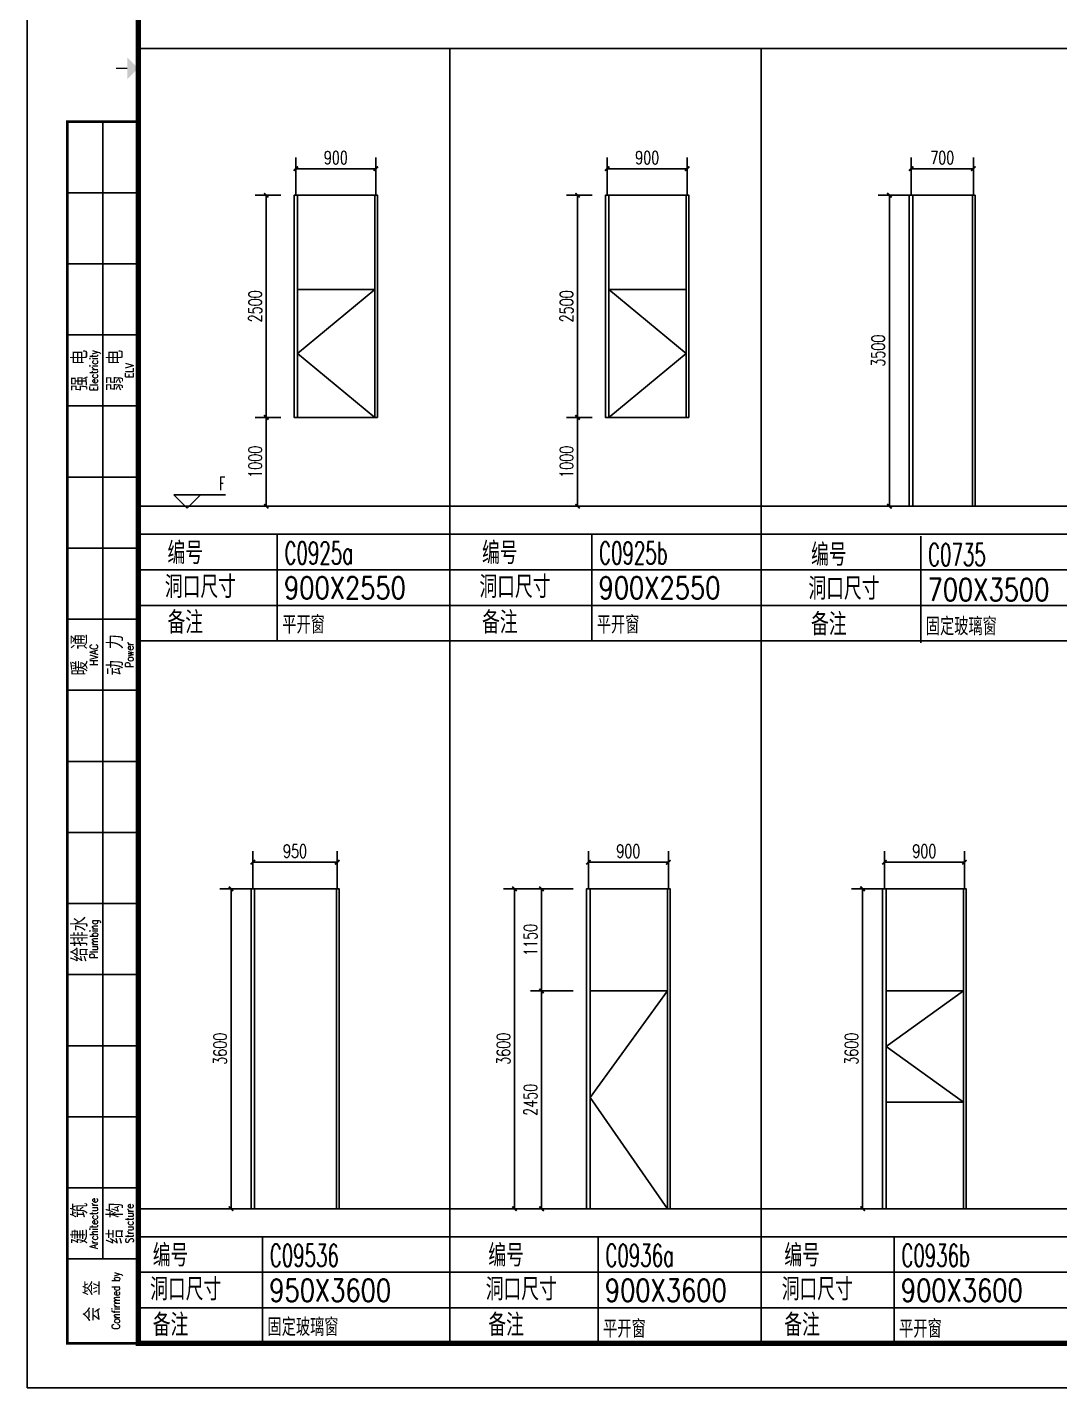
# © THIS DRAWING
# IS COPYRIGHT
# Model space of a CAD drawing. Header units: millimetres. Extents: x -13830 to 215738, y -24143 to 193994.
# Drawn here: x -3452 to 8168, y -24143 to -8830 of the extents above; entities that cross this region are included whole.
import ezdxf
from ezdxf.enums import TextEntityAlignment as Align

# ---------------------------------------------------------------- set-up
doc = ezdxf.new("R2010")
doc.units = ezdxf.units.MM
doc.header["$LTSCALE"] = 100
doc.layers.get('0').update_dxf_attribs({"linetype": 'CONTINUOUS'})
doc.layers.get('DEFPOINTS').update_dxf_attribs({"linetype": 'CONTINUOUS'})
for name, color, linetype in [('DIM_ELEV', 3, 'CONTINUOUS'), ('DOTE', 8, 'CONTINUOUS'), ('PUB_DIM', 3, 'CONTINUOUS'), ('PUB_TEXT', 7, 'CONTINUOUS'), ('STAIR', 4, 'CONTINUOUS'), ('TK HAHA', 1, 'CONTINUOUS'), ('TK-1', 4, 'CONTINUOUS'), ('WINDOW', 4, 'CONTINUOUS'), ('图框', 7, 'CONTINUOUS')]:
    doc.layers.add(name, color=color, linetype=linetype)
doc.styles.add('_HZTXT', font='txt.shx', dxfattribs={"width": 0.8, "bigfont": 'hztxt.shx'})
doc.styles.add('_TCH_DIM', font='SIMPLEX', dxfattribs={"bigfont": 'GBCBIG'})
doc.styles.add('_TCH_DIM_T3', font='SIMPLEX', dxfattribs={"width": 0.705882, "bigfont": 'GBCBIG'})
doc.styles.add('TKZ2_tjkts.shx', font='tjromant.shx', dxfattribs={"bigfont": 'tjkts.shx'})
doc.dimstyles.new('_TCH_ARCH&&50', dxfattribs={"dimtxt": 148.75, "dimasz": 50, "dimexe": 125, "dimexo": 150, "dimgap": 50, "dimtad": 1, "dimdec": 0, "dimzin": 0, "dimdsep": 46, "dimtxsty": '_TCH_DIM_T3', "dimblk": 'ARCHTICK', "dimcen": 0.09, "dimclrt": 7, "dimazin": 2, "dimtfac": 1, "dimtdec": 0, "dimtix": 1, "dimtmove": 2, "dimatfit": 3, "dimfxl": 1, "dimtolj": 1, "dimtzin": 0, "dimarcsym": 0})

# ---------------------------------------------------------------- blocks, each defined once
blk = doc.blocks.new('_ArchTick')
at = {"color": 0, "linetype": 'ByBlock', "const_width": 0.4}
blk.add_lwpolyline([(-0.5, -0.5), (0.5, 0.5)], dxfattribs=at)
blk = doc.blocks.new('*D107')
at = {"layer": 'DEFPOINTS', "color": 0, "transparency": 16777216}
for p in [(6250, -10721), (6645, -10721), (6645, -14221)]:
    blk.add_point(p, dxfattribs=at)
at = {"layer": 'PUB_DIM', "color": 0, "lineweight": -2, "transparency": 16777216}
for p, q in [((6495, -10721), (6125, -10721)), ((6250, -14221), (6250, -10721)), ((6495, -14221), (6125, -14221))]:
    blk.add_line(p, q, dxfattribs=at)
at = {"layer": 'PUB_DIM', "color": 0, "lineweight": -2, "transparency": 16777216, "xscale": 50, "yscale": 50, "zscale": 50}
for p, rotation in [((6250, -10721), 90), ((6250, -14221), 270)]:
    blk.add_blockref('_ArchTick', p, dxfattribs=dict(at, rotation=rotation))
at = {"layer": 'PUB_DIM', "color": 7, "transparency": 16777216, "insert": (6125, -12471), "char_height": 148.8, "attachment_point": 5, "rotation": 90, "style": '_TCH_DIM_T3'}
blk.add_mtext('\\A1;3500', dxfattribs=at)
blk = doc.blocks.new('*D108')
at = {"layer": 'DEFPOINTS', "color": 0, "transparency": 16777216}
for p in [(7195, -10422), (6495, -10871), (7195, -10871)]:
    blk.add_point(p, dxfattribs=at)
at = {"layer": 'PUB_DIM', "color": 0, "lineweight": -2, "transparency": 16777216}
for p, q in [((6495, -10721), (6495, -10297)), ((7195, -10721), (7195, -10297)), ((6495, -10422), (7195, -10422))]:
    blk.add_line(p, q, dxfattribs=at)
at = {"layer": 'PUB_DIM', "color": 0, "lineweight": -2, "transparency": 16777216, "xscale": 50, "yscale": 50, "zscale": 50, "rotation": 180}
blk.add_blockref('_ArchTick', (6495, -10422), dxfattribs=at)
at = {"layer": 'PUB_DIM', "color": 0, "lineweight": -2, "transparency": 16777216, "xscale": 50, "yscale": 50, "zscale": 50}
blk.add_blockref('_ArchTick', (7195, -10422), dxfattribs=at)
at = {"layer": 'PUB_DIM', "color": 7, "transparency": 16777216, "insert": (6845, -10298), "char_height": 148.8, "attachment_point": 5, "style": '_TCH_DIM_T3'}
blk.add_mtext('\\A1;700', dxfattribs=at)
blk = doc.blocks.new('TJAD_TK_A1')
for p, q in [((517.38, 385.45), (517.38, 641.45)), ((509.38, 625.45), (525.38, 625.45)), ((509.38, 609.45), (525.38, 609.45)), ((509.38, 593.45), (525.38, 593.45)), ((509.38, 577.45), (525.38, 577.45)), ((509.38, 561.45), (525.38, 561.45)), ((509.38, 545.45), (525.38, 545.45)), ((509.38, 529.45), (525.38, 529.45)), ((509.38, 513.45), (525.38, 513.45)), ((509.38, 497.45), (525.38, 497.45)), ((509.38, 481.45), (525.38, 481.45)), ((509.38, 465.45), (525.38, 465.45)), ((509.38, 449.45), (525.38, 449.45)), ((509.38, 433.45), (525.38, 433.45)), ((509.38, 417.45), (525.38, 417.45)), ((509.38, 401.45), (525.38, 401.45)), ((517.38, 401.45), (517.38, 385.45)), ((509.38, 385.45), (525.38, 385.45))]:
    blk.add_line(p, q)
at = {"layer": '图框'}
for q in [(500.38, 950.45), (1341.38, 356.45)]:
    blk.add_line((500.38, 356.45), q, dxfattribs=at)
at = {"layer": '图框', "const_width": 1.2}
blk.add_lwpolyline([(1331.38, 940.45), (525.38, 940.45), (525.38, 366.45), (1331.38, 366.45)], close=True, dxfattribs=at)
at = {"layer": '图框'}
for points, const_width in [([(522.88, 653.45), (520.38, 653.45)], 0.3), ([(525.38, 366.45), (509.38, 366.45), (509.38, 641.45), (525.38, 641.45)], 0.6)]:
    blk.add_lwpolyline(points, dxfattribs=dict(at, const_width=const_width))
blk.add_solid([(522.88, 650.95), (522.88, 655.95), (525.38, 653.45)], dxfattribs=at)
at = {"style": 'TKZ2_tjkts.shx'}
for s, p in [('强 电', (512.17, 585.45)), ('弱 电', (520.17, 585.45)), ('暖 通', (512.17, 521.45)), ('动 力', (520.17, 521.45)), ('给排水', (512.17, 457.45)), ('建 筑', (512.17, 393.45)), ('结 构', (520.17, 393.45)), ('会 签', (515, 375.95))]:
    blk.add_text(s, height=3.6, rotation=90, dxfattribs=at).set_placement(p, align=Align.MIDDLE_CENTER)
at = {"style": 'TKZ2_tjkts.shx', "width": 0.8}
for s, p in [('Electricity', (515.4, 585.45)), ('ELV', (523.4, 585.45)), ('HVAC', (515.4, 521.45)), ('Power', (523.4, 521.45)), ('Plumbing', (515.4, 457.45)), ('Architecture', (515.4, 393.45)), ('Structure', (523.4, 393.45)), ('Confirmed by', (520.33, 376.06))]:
    blk.add_text(s, height=1.8, rotation=90, dxfattribs=at).set_placement(p, align=Align.MIDDLE_CENTER)
blk = doc.blocks.new('*D122')
at = {"layer": 'DEFPOINTS', "color": 0, "transparency": 16777216}
for p in [(-1158, -18527), (-763, -18527), (-763, -22127)]:
    blk.add_point(p, dxfattribs=at)
at = {"layer": 'PUB_DIM', "color": 0, "lineweight": -2, "transparency": 16777216}
for p, q in [((-913, -18527), (-1283, -18527)), ((-1158, -22127), (-1158, -18527)), ((-913, -22127), (-1283, -22127))]:
    blk.add_line(p, q, dxfattribs=at)
at = {"layer": 'PUB_DIM', "color": 0, "lineweight": -2, "transparency": 16777216, "xscale": 50, "yscale": 50, "zscale": 50}
for p, rotation in [((-1158, -18527), 90), ((-1158, -22127), 270)]:
    blk.add_blockref('_ArchTick', p, dxfattribs=dict(at, rotation=rotation))
at = {"layer": 'PUB_DIM', "color": 7, "transparency": 16777216, "insert": (-1282, -20327), "char_height": 148.8, "attachment_point": 5, "rotation": 90, "style": '_TCH_DIM_T3'}
blk.add_mtext('\\A1;3600', dxfattribs=at)
blk = doc.blocks.new('*D123')
at = {"layer": 'DEFPOINTS', "color": 0, "transparency": 16777216}
for p in [(37, -18228), (-913, -18677), (37, -18677)]:
    blk.add_point(p, dxfattribs=at)
at = {"layer": 'PUB_DIM', "color": 0, "lineweight": -2, "transparency": 16777216}
for p, q in [((-913, -18527), (-913, -18103)), ((37, -18527), (37, -18103)), ((-913, -18228), (37, -18228))]:
    blk.add_line(p, q, dxfattribs=at)
at = {"layer": 'PUB_DIM', "color": 0, "lineweight": -2, "transparency": 16777216, "xscale": 50, "yscale": 50, "zscale": 50, "rotation": 180}
blk.add_blockref('_ArchTick', (-913, -18228), dxfattribs=at)
at = {"layer": 'PUB_DIM', "color": 0, "lineweight": -2, "transparency": 16777216, "xscale": 50, "yscale": 50, "zscale": 50}
blk.add_blockref('_ArchTick', (37, -18228), dxfattribs=at)
at = {"layer": 'PUB_DIM', "color": 7, "transparency": 16777216, "insert": (-438, -18104), "char_height": 148.8, "attachment_point": 5, "style": '_TCH_DIM_T3'}
blk.add_mtext('\\A1;950', dxfattribs=at)
blk = doc.blocks.new('*D124')
at = {"layer": 'DEFPOINTS', "color": 0, "transparency": 16777216}
for p in [(3763, -18228), (2863, -18677), (3763, -18677)]:
    blk.add_point(p, dxfattribs=at)
at = {"layer": 'PUB_DIM', "color": 0, "lineweight": -2, "transparency": 16777216}
for p, q in [((2863, -18527), (2863, -18103)), ((3763, -18527), (3763, -18103)), ((2863, -18228), (3763, -18228))]:
    blk.add_line(p, q, dxfattribs=at)
at = {"layer": 'PUB_DIM', "color": 0, "lineweight": -2, "transparency": 16777216, "xscale": 50, "yscale": 50, "zscale": 50, "rotation": 180}
blk.add_blockref('_ArchTick', (2863, -18228), dxfattribs=at)
at = {"layer": 'PUB_DIM', "color": 0, "lineweight": -2, "transparency": 16777216, "xscale": 50, "yscale": 50, "zscale": 50}
blk.add_blockref('_ArchTick', (3763, -18228), dxfattribs=at)
at = {"layer": 'PUB_DIM', "color": 7, "transparency": 16777216, "insert": (3313, -18104), "char_height": 148.8, "attachment_point": 5, "style": '_TCH_DIM_T3'}
blk.add_mtext('\\A1;900', dxfattribs=at)
blk = doc.blocks.new('*D125')
at = {"layer": 'DEFPOINTS', "color": 0, "transparency": 16777216}
for p in [(5949, -18527), (6344, -18527), (6344, -22127)]:
    blk.add_point(p, dxfattribs=at)
at = {"layer": 'PUB_DIM', "color": 0, "lineweight": -2, "transparency": 16777216}
for p, q in [((6194, -18527), (5824, -18527)), ((5949, -22127), (5949, -18527)), ((6194, -22127), (5824, -22127))]:
    blk.add_line(p, q, dxfattribs=at)
at = {"layer": 'PUB_DIM', "color": 0, "lineweight": -2, "transparency": 16777216, "xscale": 50, "yscale": 50, "zscale": 50}
for p, rotation in [((5949, -18527), 90), ((5949, -22127), 270)]:
    blk.add_blockref('_ArchTick', p, dxfattribs=dict(at, rotation=rotation))
at = {"layer": 'PUB_DIM', "color": 7, "transparency": 16777216, "insert": (5825, -20327), "char_height": 148.8, "attachment_point": 5, "rotation": 90, "style": '_TCH_DIM_T3'}
blk.add_mtext('\\A1;3600', dxfattribs=at)
blk = doc.blocks.new('*D126')
at = {"layer": 'DEFPOINTS', "color": 0, "transparency": 16777216}
for p in [(7094, -18228), (6194, -18677), (7094, -18677)]:
    blk.add_point(p, dxfattribs=at)
at = {"layer": 'PUB_DIM', "color": 0, "lineweight": -2, "transparency": 16777216}
for p, q in [((6194, -18527), (6194, -18103)), ((7094, -18527), (7094, -18103)), ((6194, -18228), (7094, -18228))]:
    blk.add_line(p, q, dxfattribs=at)
at = {"layer": 'PUB_DIM', "color": 0, "lineweight": -2, "transparency": 16777216, "xscale": 50, "yscale": 50, "zscale": 50, "rotation": 180}
blk.add_blockref('_ArchTick', (6194, -18228), dxfattribs=at)
at = {"layer": 'PUB_DIM', "color": 0, "lineweight": -2, "transparency": 16777216, "xscale": 50, "yscale": 50, "zscale": 50}
blk.add_blockref('_ArchTick', (7094, -18228), dxfattribs=at)
at = {"layer": 'PUB_DIM', "color": 7, "transparency": 16777216, "insert": (6644, -18104), "char_height": 148.8, "attachment_point": 5, "style": '_TCH_DIM_T3'}
blk.add_mtext('\\A1;900', dxfattribs=at)
blk = doc.blocks.new('*D131')
at = {"layer": 'DEFPOINTS', "color": 0, "transparency": 16777216}
for p in [(471, -10422), (-429, -10871), (471, -10871)]:
    blk.add_point(p, dxfattribs=at)
at = {"layer": 'PUB_DIM', "color": 0, "lineweight": -2, "transparency": 16777216}
for p, q in [((-429, -10721), (-429, -10297)), ((471, -10721), (471, -10297)), ((-429, -10422), (471, -10422))]:
    blk.add_line(p, q, dxfattribs=at)
at = {"layer": 'PUB_DIM', "color": 0, "lineweight": -2, "transparency": 16777216, "xscale": 50, "yscale": 50, "zscale": 50, "rotation": 180}
blk.add_blockref('_ArchTick', (-429, -10422), dxfattribs=at)
at = {"layer": 'PUB_DIM', "color": 0, "lineweight": -2, "transparency": 16777216, "xscale": 50, "yscale": 50, "zscale": 50}
blk.add_blockref('_ArchTick', (471, -10422), dxfattribs=at)
at = {"layer": 'PUB_DIM', "color": 7, "transparency": 16777216, "insert": (21, -10298), "char_height": 148.8, "attachment_point": 5, "style": '_TCH_DIM_T3'}
blk.add_mtext('\\A1;900', dxfattribs=at)
blk = doc.blocks.new('*D132')
at = {"layer": 'DEFPOINTS', "color": 0, "transparency": 16777216}
for p in [(3975, -10422), (3075, -10871), (3975, -10871)]:
    blk.add_point(p, dxfattribs=at)
at = {"layer": 'PUB_DIM', "color": 0, "lineweight": -2, "transparency": 16777216}
for p, q in [((3075, -10721), (3075, -10297)), ((3975, -10721), (3975, -10297)), ((3075, -10422), (3975, -10422))]:
    blk.add_line(p, q, dxfattribs=at)
at = {"layer": 'PUB_DIM', "color": 0, "lineweight": -2, "transparency": 16777216, "xscale": 50, "yscale": 50, "zscale": 50, "rotation": 180}
blk.add_blockref('_ArchTick', (3075, -10422), dxfattribs=at)
at = {"layer": 'PUB_DIM', "color": 0, "lineweight": -2, "transparency": 16777216, "xscale": 50, "yscale": 50, "zscale": 50}
blk.add_blockref('_ArchTick', (3975, -10422), dxfattribs=at)
at = {"layer": 'PUB_DIM', "color": 7, "transparency": 16777216, "insert": (3525, -10298), "char_height": 148.8, "attachment_point": 5, "style": '_TCH_DIM_T3'}
blk.add_mtext('\\A1;900', dxfattribs=at)
blk = doc.blocks.new('*D154')
at = {"layer": 'DEFPOINTS', "color": 0, "transparency": 16777216}
for p in [(2031, -18527), (2693, -18527), (2693, -22127)]:
    blk.add_point(p, dxfattribs=at)
at = {"layer": 'PUB_DIM', "color": 0, "lineweight": -2, "transparency": 16777216}
for p, q in [((2543, -18527), (1906, -18527)), ((2031, -22127), (2031, -18527)), ((2543, -22127), (1906, -22127))]:
    blk.add_line(p, q, dxfattribs=at)
at = {"layer": 'PUB_DIM', "color": 0, "lineweight": -2, "transparency": 16777216, "xscale": 50, "yscale": 50, "zscale": 50}
for p, rotation in [((2031, -18527), 90), ((2031, -22127), 270)]:
    blk.add_blockref('_ArchTick', p, dxfattribs=dict(at, rotation=rotation))
at = {"layer": 'PUB_DIM', "color": 7, "transparency": 16777216, "insert": (1907, -20327), "char_height": 148.8, "attachment_point": 5, "rotation": 90, "style": '_TCH_DIM_T3'}
blk.add_mtext('\\A1;3600', dxfattribs=at)
blk = doc.blocks.new('*D155')
at = {"layer": 'DEFPOINTS', "color": 0, "transparency": 16777216}
for p in [(2336, -19677), (2843, -19677), (2843, -22127)]:
    blk.add_point(p, dxfattribs=at)
at = {"layer": 'PUB_DIM', "color": 0, "lineweight": -2, "transparency": 16777216}
for p, q in [((2693, -19677), (2211, -19677)), ((2336, -22127), (2336, -19677)), ((2693, -22127), (2211, -22127))]:
    blk.add_line(p, q, dxfattribs=at)
at = {"layer": 'PUB_DIM', "color": 0, "lineweight": -2, "transparency": 16777216, "xscale": 50, "yscale": 50, "zscale": 50}
for p, rotation in [((2336, -19677), 90), ((2336, -22127), 270)]:
    blk.add_blockref('_ArchTick', p, dxfattribs=dict(at, rotation=rotation))
at = {"layer": 'PUB_DIM', "color": 7, "transparency": 16777216, "insert": (2212, -20902), "char_height": 148.8, "attachment_point": 5, "rotation": 90, "style": '_TCH_DIM_T3'}
blk.add_mtext('\\A1;2450', dxfattribs=at)
blk = doc.blocks.new('*D156')
at = {"layer": 'DEFPOINTS', "color": 0, "transparency": 16777216}
for p in [(2336, -18527), (2843, -18527), (2843, -19677)]:
    blk.add_point(p, dxfattribs=at)
at = {"layer": 'PUB_DIM', "color": 0, "lineweight": -2, "transparency": 16777216}
for p, q in [((2693, -18527), (2211, -18527)), ((2336, -19677), (2336, -18527)), ((2693, -19677), (2211, -19677))]:
    blk.add_line(p, q, dxfattribs=at)
at = {"layer": 'PUB_DIM', "color": 0, "lineweight": -2, "transparency": 16777216, "xscale": 50, "yscale": 50, "zscale": 50}
for p, rotation in [((2336, -18527), 90), ((2336, -19677), 270)]:
    blk.add_blockref('_ArchTick', p, dxfattribs=dict(at, rotation=rotation))
at = {"layer": 'PUB_DIM', "color": 7, "transparency": 16777216, "insert": (2212, -19102), "char_height": 148.8, "attachment_point": 5, "rotation": 90, "style": '_TCH_DIM_T3'}
blk.add_mtext('\\A1;1150', dxfattribs=at)
blk = doc.blocks.new('*D166')
at = {"layer": 'DEFPOINTS', "color": 0, "transparency": 16777216}
for p in [(2742, -10721), (3055, -10721), (3055, -13221)]:
    blk.add_point(p, dxfattribs=at)
at = {"layer": 'PUB_DIM', "color": 0, "lineweight": -2, "transparency": 16777216}
for p, q in [((2905, -10721), (2617, -10721)), ((2742, -13221), (2742, -10721)), ((2905, -13221), (2617, -13221))]:
    blk.add_line(p, q, dxfattribs=at)
at = {"layer": 'PUB_DIM', "color": 0, "lineweight": -2, "transparency": 16777216, "xscale": 50, "yscale": 50, "zscale": 50}
for p, rotation in [((2742, -10721), 90), ((2742, -13221), 270)]:
    blk.add_blockref('_ArchTick', p, dxfattribs=dict(at, rotation=rotation))
at = {"layer": 'PUB_DIM', "color": 7, "transparency": 16777216, "insert": (2618, -11971), "char_height": 148.8, "attachment_point": 5, "rotation": 90, "style": '_TCH_DIM_T3'}
blk.add_mtext('\\A1;2500', dxfattribs=at)
blk = doc.blocks.new('*D167')
at = {"layer": 'DEFPOINTS', "color": 0, "transparency": 16777216}
for p in [(2742, -13221), (3055, -13221), (3055, -14221)]:
    blk.add_point(p, dxfattribs=at)
at = {"layer": 'PUB_DIM', "color": 0, "lineweight": -2, "transparency": 16777216}
for p, q in [((2905, -13221), (2617, -13221)), ((2742, -14221), (2742, -13221)), ((2905, -14221), (2617, -14221))]:
    blk.add_line(p, q, dxfattribs=at)
at = {"layer": 'PUB_DIM', "color": 0, "lineweight": -2, "transparency": 16777216, "xscale": 50, "yscale": 50, "zscale": 50}
for p, rotation in [((2742, -13221), 90), ((2742, -14221), 270)]:
    blk.add_blockref('_ArchTick', p, dxfattribs=dict(at, rotation=rotation))
at = {"layer": 'PUB_DIM', "color": 7, "transparency": 16777216, "insert": (2618, -13721), "char_height": 148.8, "attachment_point": 5, "rotation": 90, "style": '_TCH_DIM_T3'}
blk.add_mtext('\\A1;1000', dxfattribs=at)
blk = doc.blocks.new('*D168')
at = {"layer": 'DEFPOINTS', "color": 0, "transparency": 16777216}
for p in [(-762, -10721), (-449, -10721), (-449, -13221)]:
    blk.add_point(p, dxfattribs=at)
at = {"layer": 'PUB_DIM', "color": 0, "lineweight": -2, "transparency": 16777216}
for p, q in [((-599, -10721), (-887, -10721)), ((-762, -13221), (-762, -10721)), ((-599, -13221), (-887, -13221))]:
    blk.add_line(p, q, dxfattribs=at)
at = {"layer": 'PUB_DIM', "color": 0, "lineweight": -2, "transparency": 16777216, "xscale": 50, "yscale": 50, "zscale": 50}
for p, rotation in [((-762, -10721), 90), ((-762, -13221), 270)]:
    blk.add_blockref('_ArchTick', p, dxfattribs=dict(at, rotation=rotation))
at = {"layer": 'PUB_DIM', "color": 7, "transparency": 16777216, "insert": (-886, -11971), "char_height": 148.8, "attachment_point": 5, "rotation": 90, "style": '_TCH_DIM_T3'}
blk.add_mtext('\\A1;2500', dxfattribs=at)
blk = doc.blocks.new('*D169')
at = {"layer": 'DEFPOINTS', "color": 0, "transparency": 16777216}
for p in [(-762, -13221), (-449, -13221), (-449, -14221)]:
    blk.add_point(p, dxfattribs=at)
at = {"layer": 'PUB_DIM', "color": 0, "lineweight": -2, "transparency": 16777216}
for p, q in [((-599, -13221), (-887, -13221)), ((-762, -14221), (-762, -13221)), ((-599, -14221), (-887, -14221))]:
    blk.add_line(p, q, dxfattribs=at)
at = {"layer": 'PUB_DIM', "color": 0, "lineweight": -2, "transparency": 16777216, "xscale": 50, "yscale": 50, "zscale": 50}
for p, rotation in [((-762, -13221), 90), ((-762, -14221), 270)]:
    blk.add_blockref('_ArchTick', p, dxfattribs=dict(at, rotation=rotation))
at = {"layer": 'PUB_DIM', "color": 7, "transparency": 16777216, "insert": (-886, -13721), "char_height": 148.8, "attachment_point": 5, "rotation": 90, "style": '_TCH_DIM_T3'}
blk.add_mtext('\\A1;1000', dxfattribs=at)

msp = doc.modelspace()

# ---------------------------------------------------------------- linework, layer by layer
at = {"layer": 'DIM_ELEV'}
for p, q in [((-1650.3, -14241.2), (-1800.3, -14091.2)), ((-1800.3, -14091.2), (-1222.3, -14091.2)), ((-1650.3, -14241.2), (-1500.3, -14091.2))]:
    msp.add_line(p, q, dxfattribs=at)
at = {"layer": 'DOTE'}
for p, q in [((34098.2, -14221.3), (-2201.8, -14221.3)), ((34098.2, -22127), (-2201.8, -22127))]:
    msp.add_line(p, q, dxfattribs=at)
at = {"layer": 'STAIR'}
for p, q in [((2883.3, -19677), (3753.3, -19677)), ((6214.1, -19677), (7084.1, -19677)), ((6214.1, -20927), (7084.1, -20927))]:
    msp.add_line(p, q, dxfattribs=at)
for points in [[(3753.3, -19677), (2883.3, -20877), (3753.3, -22127)], [(7084.1, -19677), (6214.1, -20302), (7084.1, -20927)]]:
    msp.add_lwpolyline(points, dxfattribs=at)
at = {"layer": 'TK HAHA', "linetype": 'Continuous'}
msp.add_lwpolyline([(-3451.8, 5557.2), (38598.2, 5557.2), (38598.2, -24142.8), (-3451.8, -24142.8)], close=True, dxfattribs=at)
at = {"layer": 'TK-1'}
for p, q in [((-2201.8, -9071.2), (38098.2, -9071.2)), ((-2201.8, -14537.1), (34098.2, -14537.1)), ((-637.3, -14537.1), (-637.3, -15737.1)), ((2902.2, -14537.1), (2902.2, -15737.1)), ((6604.7, -14557), (6604.7, -15757)), ((-2201.8, -14937.1), (34098.2, -14937.1)), ((-2201.8, -15337.1), (34098.2, -15337.1)), ((-2201.8, -15737.1), (38098.2, -15737.1)), ((-2201.8, -22442.8), (34098.2, -22442.8)), ((-803.1, -22442.8), (-803.1, -23642.8)), ((2973.4, -22442.8), (2973.4, -23642.8)), ((6304.2, -22442.8), (6304.2, -23642.8)), ((-2201.8, -22842.8), (34098.2, -22842.8)), ((-2201.8, -23242.8), (34098.2, -23242.8)), ((-2201.8, -23642.8), (34098.2, -23642.8))]:
    msp.add_line(p, q, dxfattribs=at)
at = {"layer": 'WINDOW'}
for p, q in [((1302.1, -9071.2), (1302.1, -23642.8)), ((4806, -9071.2), (4806, -23642.8)), ((-409.2, -11781.3), (460.8, -11781.3)), ((3094.6, -11781.3), (3964.6, -11781.3))]:
    msp.add_line(p, q, dxfattribs=at)
for points in [[(490.8, -13221.3), (-449.2, -13221.3), (-449.2, -10721.3), (490.8, -10721.3)], [(460.8, -13221.3), (-409.2, -13221.3), (-409.2, -10721.3), (460.8, -10721.3)], [(3994.6, -13221.3), (3054.6, -13221.3), (3054.6, -10721.3), (3994.6, -10721.3)], [(3964.6, -13221.3), (3094.6, -13221.3), (3094.6, -10721.3), (3964.6, -10721.3)], [(7214.6, -14221.3), (6474.6, -14221.3), (6474.6, -10721.3), (7214.6, -10721.3)], [(7184.6, -14221.3), (6514.6, -14221.3), (6514.6, -10721.3), (7184.6, -10721.3)], [(56.8, -22127), (-933.2, -22127), (-933.2, -18527), (56.8, -18527)], [(26.8, -22127), (-893.2, -22127), (-893.2, -18527), (26.8, -18527)], [(3783.3, -22127), (2843.3, -22127), (2843.3, -18527), (3783.3, -18527)], [(3753.3, -22127), (2883.3, -22127), (2883.3, -18527), (3753.3, -18527)], [(7114.1, -22127), (6174.1, -22127), (6174.1, -18527), (7114.1, -18527)], [(7084.1, -22127), (6214.1, -22127), (6214.1, -18527), (7084.1, -18527)]]:
    msp.add_lwpolyline(points, close=True, dxfattribs=at)
for points in [[(460.8, -11781.3), (-409.2, -12501.3), (460.8, -13221.3)], [(3094.6, -11781.3), (3964.6, -12501.3), (3094.6, -13221.3)]]:
    msp.add_lwpolyline(points, dxfattribs=at)

# ---------------------------------------------------------------- block references
at = {"layer": '图框', "xscale": 49.99999999999996, "yscale": 49.99999999999996, "zscale": 49.99999999999996}
msp.add_blockref('TJAD_TK_A1', (-28470.7, -41965.3), dxfattribs=at)

# ---------------------------------------------------------------- texts
at = {"layer": 'PUB_TEXT', "style": '_TCH_DIM', "width": 0.6}
msp.add_text('F', height=148.8, dxfattribs=at).set_placement((-1292.5, -14038.7))
at = {"layer": 'PUB_TEXT', "color": 3, "style": '_HZTXT'}
for s, height, width, p in [('编号', 250, 0.8, (-1873.2, -14872.5)), ('C0925a', 250, 0.6, (-556.7, -14872.5)), ('编号', 250, 0.8, (1666.3, -14872.5)), ('C0925b', 250, 0.6, (2982.8, -14872.5)), ('编号', 250, 0.8, (5368.7, -14892.3)), ('C0735', 250, 0.6, (6685.2, -14892.3)), ('洞口尺寸', 250, 0.8, (-1902.6, -15253.6)), ('洞口尺寸', 250, 0.8, (1636.9, -15253.6)), ('洞口尺寸', 250, 0.8, (5339.3, -15273.5)), ('900X2550', 250, 0.8, (-561.9, -15265.2)), ('900X2550', 250, 0.8, (2977.6, -15265.2)), ('700X3500', 250, 0.8, (6680, -15285.1)), ('备注', 250, 0.8, (-1873.2, -15654.8)), ('平开窗', 200, 0.8, (-582.1, -15654.3)), ('备注', 250, 0.8, (1666.3, -15654.8)), ('平开窗', 200, 0.8, (2957.4, -15654.3)), ('备注', 250, 0.8, (5368.7, -15674.7)), ('固定玻璃窗', 200, 0.8, (6659.9, -15674.1)), ('编号', 250, 0.8, (-2039, -22778.2)), ('编号', 250, 0.8, (1737.5, -22778.2)), ('编号', 250, 0.8, (5068.3, -22778.2)), ('C09536', 250, 0.6, (-722.5, -22778.2)), ('C0936a', 250, 0.6, (3054, -22778.2)), ('C0936b', 250, 0.6, (6384.8, -22778.2)), ('洞口尺寸', 250, 0.8, (-2068.4, -23159.3)), ('950X3600', 250, 0.8, (-727.8, -23170.9)), ('洞口尺寸', 250, 0.8, (1708.1, -23159.3)), ('900X3600', 250, 0.8, (3048.7, -23170.9)), ('洞口尺寸', 250, 0.8, (5038.9, -23159.3)), ('900X3600', 250, 0.8, (6379.5, -23170.9)), ('备注', 250, 0.8, (-2039, -23560.5)), ('固定玻璃窗', 200, 0.8, (-747.9, -23560)), ('备注', 250, 0.8, (1737.5, -23560.5)), ('平开窗', 200, 0.8, (3028.6, -23579.8)), ('备注', 250, 0.8, (5068.3, -23560.5)), ('平开窗', 200, 0.8, (6359.4, -23579.8))]:
    msp.add_text(s, height=height, dxfattribs=dict(at, width=width)).set_placement(p)

# ---------------------------------------------------------------- dimensions: what is measured, and where the dimension line sits
at = {"layer": 'PUB_DIM'}
for p1, p2, distance, picture, middle in [((-429.2, -10871.3, 0), (470.8, -10871.3, 0), 449, '*D131', (20.8, -10298, 0)), ((3074.6, -10871.3, 0), (3974.6, -10871.3, 0), 449, '*D132', (3524.6, -10298, 0)), ((6494.6, -10871.3, 0), (7194.6, -10871.3, 0), 449, '*D108', (6844.6, -10298, 0)), ((-449.2, -13221.3), (-449.2, -10721.3), 312.3, '*D168', (-886, -11971.3)), ((3054.6, -13221.3), (3054.6, -10721.3), 312.3, '*D166', (2617.9, -11971.3)), ((6644.6, -14221.3, 0), (6644.6, -10721.3, 0), 394.7, '*D107', (6125.5, -12471.3, 0)), ((-449.2, -14221.3), (-449.2, -13221.3), 312.3, '*D169', (-886, -13721.3)), ((3054.6, -14221.3), (3054.6, -13221.3), 312.3, '*D167', (2617.9, -13721.3)), ((-913.2, -18677, 0), (36.8, -18677, 0), 449, '*D123', (-438.2, -18103.7, 0)), ((2863.3, -18677, 0), (3763.3, -18677, 0), 449, '*D124', (3313.3, -18103.7, 0)), ((6194.1, -18677, 0), (7094.1, -18677, 0), 449, '*D126', (6644.1, -18103.7, 0)), ((-763.2, -22127, 0), (-763.2, -18527, 0), 394.7, '*D122', (-1282.3, -20327, 0)), ((2693.3, -22127), (2693.3, -18527), 662, '*D154', (1907, -20327)), ((2843.3, -19677), (2843.3, -18527), 506.9, '*D156', (2212.1, -19102)), ((6344.1, -22127, 0), (6344.1, -18527, 0), 394.7, '*D125', (5825.1, -20327, 0)), ((2843.3, -22127), (2843.3, -19677), 506.9, '*D155', (2212.1, -20902))]:
    dim = msp.add_aligned_dim(p1=p1, p2=p2, distance=distance, dimstyle='_TCH_ARCH&&50', dxfattribs=at)
    dim.commit()
    dim.dimension.update_dxf_attribs({"geometry": picture, "text_midpoint": middle})

doc.saveas('drawing.dxf')
